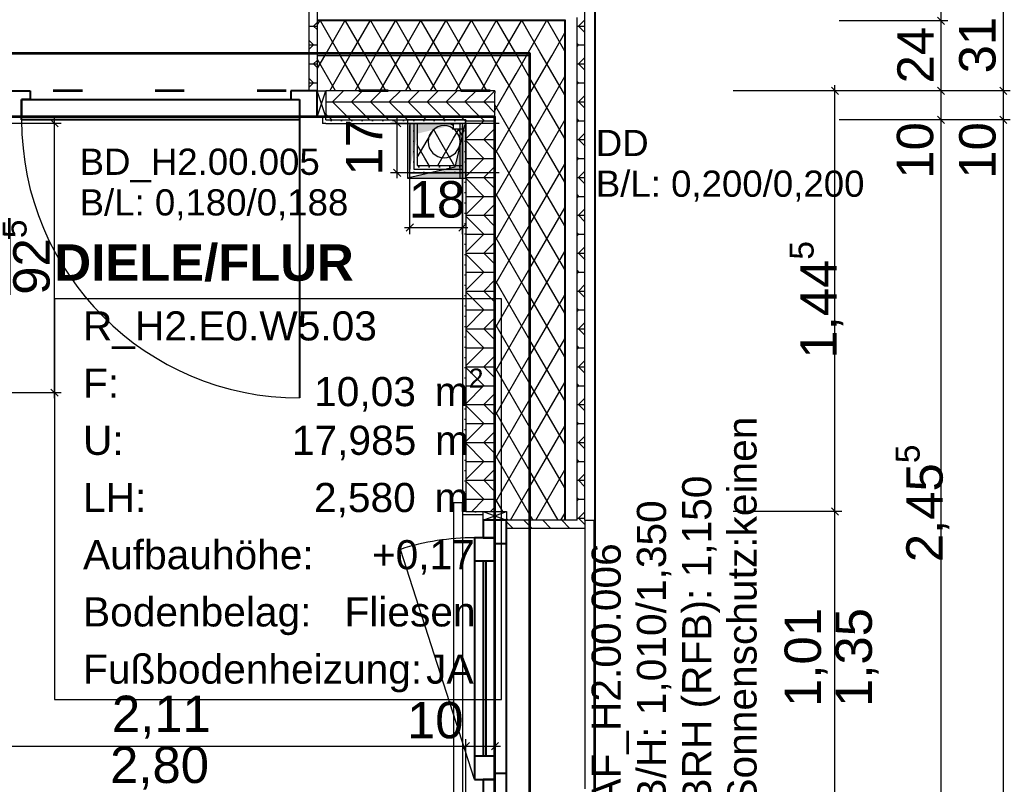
# Model space of a CAD drawing. Extents: x 0 to 42, y 0 to 29.7.
# Drawn here: x 24.408 to 27.809, y 13.254 to 15.879 of the extents above; entities that cross this region are included whole.
import ezdxf
from ezdxf.xclip import XClip

# ---------------------------------------------------------------- set-up
doc = ezdxf.new("R2010")
doc.units = 0
doc.header["$MEASUREMENT"] = 0
doc.header["$XCLIPFRAME"] = 0
for name, pattern in [('Punktlinie_ eng', [0.0125, 0, -0.0125]), ('Strichlinie_ eng', [0.115, 0.075, -0.04]), ('Wipeout_Contour', [50, 0, -50])]:
    doc.linetypes.add(name, pattern=pattern)
for name, color, linetype in [('0_30 - Räume', 7, 'Continuous'), ('0_40 - Durchbrüche', 7, 'Continuous'), ('331 - Tragende Außenwände.Statisch erforderlich', 7, 'Continuous'), ('342 - Nichttragende Innenwände', 7, 'Continuous'), ('351 - Deckenkonstruktionen.Decken', 7, 'Continuous'), ('352 - Deckenbeläge.Fußbodenaufbauten', 7, 'Continuous'), ('412 - Wasseranlagen.Sanitärobjekte', 7, 'Continuous'), ('5_00 - WP Ausbau - Bemaßung', 7, 'Continuous')]:
    doc.layers.add(name, color=color, linetype=linetype)
doc.styles.add('ERSTELLTER_STIL_1', font='arial.ttf')
doc.styles.add('ERSTELLTER_STIL_2', font='arial.ttf')
pattern_1 = [(45, (26.131676, 15.72738), (-0.01767767, 0.01767767), [0, -0.025])]
pattern_2 = [(60, (26.131676, 15.72738), (-0.064952, 0.0375), []), (120, (26.131676, 15.72738), (0.064952, 0.0375), [])]
pattern_3 = [(0, (26.131676, 15.72738), (0, 0.065), []), (45, (26.13168, 15.72738), (-0.13, 0.13), [0.091924, -0.091924]), (45, (26.19668, 15.72738), (-0.13, 0.13), [0.091924, -0.091924]), (45, (26.26168, 15.72738), (-0.13, 0.13), [0.091924, -0.091924]), (45, (26.32668, 15.72738), (-0.13, 0.13), [0.091924, -0.091924]), (315, (26.13168, 15.72738), (0.13, 0.13), [0.091924, -0.091924]), (315, (26.19668, 15.72738), (0.13, 0.13), [0.091924, -0.091924]), (315, (26.26168, 15.72738), (0.13, 0.13), [0.091924, -0.091924]), (315, (26.32668, 15.72738), (0.13, 0.13), [0.091924, -0.091924])]

# ---------------------------------------------------------------- blocks, each defined once
blk = doc.blocks.new('Zeichnung_1_1', base_point=(26.1317, 15.7274))
at = {"layer": '331 - Tragende Außenwände.Statisch erforderlich', "linetype": 'Continuous', "lineweight": 18, "true_color": 0x7e5900}
h = blk.add_hatch(dxfattribs=at)
h.set_pattern_fill('Holz__Sperrholz_2__0001', color=46, style=0, pattern_type=2)
h.set_pattern_definition(pattern_3)
h.paths.add_polyline_path([(25.4289, 15.9444), (25.4019, 15.9444), (25.4019, 15.6354), (25.4289, 15.6354), (25.4289, 15.9174)])
at = {"layer": '331 - Tragende Außenwände.Statisch erforderlich', "linetype": 'Continuous', "lineweight": 18, "true_color": 0x0099e6}
for points in [[(26.2797, 15.8774), (25.4289, 15.8774), (25.4289, 15.8754), (26.2797, 15.8754)], [(26.2797, 15.8754), (26.2817, 15.8754), (26.2817, 15.8774), (26.2797, 15.8774)], [(26.2797, 15.8482), (26.2817, 15.8501), (26.2817, 15.8754), (26.2797, 15.8754)], [(26.2817, 15.8501), (26.2797, 15.8482), (26.2797, 14.1604), (26.2817, 14.1604)]]:
    blk.add_hatch(color=142, dxfattribs=at).paths.add_polyline_path(points)
at = {"layer": '331 - Tragende Außenwände.Statisch erforderlich', "linetype": 'Continuous', "lineweight": 18, "true_color": 0x05000d}
h = blk.add_hatch(dxfattribs=at)
h.set_pattern_fill('Dämmung__weich_0001', color=178, style=0, pattern_type=2)
h.set_pattern_definition(pattern_2)
h.paths.add_polyline_path([(26.1597, 15.8754), (25.4289, 15.8754), (25.4289, 15.7554), (26.1597, 15.7554)])
h = blk.add_hatch(dxfattribs=at)
h.set_pattern_fill('Dämmung__weich_0001', color=178, style=0, pattern_type=2)
h.set_pattern_definition(pattern_2)
h.paths.add_polyline_path([(26.1597, 15.7554), (26.1791, 15.7554), (26.2797, 15.8482), (26.2797, 15.8754), (26.1597, 15.8754)])
h = blk.add_hatch(dxfattribs=at)
h.set_pattern_fill('Dämmung__weich_0001', color=178, style=0, pattern_type=2)
h.set_pattern_definition(pattern_2)
h.paths.add_polyline_path([(26.2797, 15.7554), (26.2797, 15.8482), (26.1791, 15.7554)])
h = blk.add_hatch(dxfattribs=at)
h.set_pattern_fill('Dämmung__weich_0001', color=178, style=0, pattern_type=2)
h.set_pattern_definition(pattern_2)
h.paths.add_polyline_path([(25.4289, 15.7554), (25.4289, 15.6354), (25.4589, 15.6354), (26.0397, 15.6354), (26.0397, 15.7554)])
h = blk.add_hatch(dxfattribs=at)
h.set_pattern_fill('Dämmung__weich_0001', color=178, style=0, pattern_type=2)
h.set_pattern_definition(pattern_2)
h.paths.add_polyline_path([(26.0397, 15.6354), (26.049, 15.6354), (26.1597, 15.7375), (26.1597, 15.7554), (26.0397, 15.7554)])
h = blk.add_hatch(dxfattribs=at)
h.set_pattern_fill('Dämmung__weich_0001', color=178, style=0, pattern_type=2)
h.set_pattern_definition(pattern_2)
h.paths.add_polyline_path([(26.1597, 15.7375), (26.1791, 15.7554), (26.1597, 15.7554)])
h = blk.add_hatch(dxfattribs=at)
h.set_pattern_fill('Dämmung__weich_0001', color=178, style=0, pattern_type=2)
h.set_pattern_definition(pattern_2)
h.paths.add_polyline_path([(26.1597, 15.7375), (26.1597, 14.1604), (26.2797, 14.1604), (26.2797, 15.7554), (26.1791, 15.7554)])
h = blk.add_hatch(dxfattribs=at)
h.set_pattern_fill('Dämmung__weich_0001', color=178, style=0, pattern_type=2)
h.set_pattern_definition(pattern_2)
h.paths.add_polyline_path([(26.1597, 15.6354), (26.1597, 15.7375), (26.049, 15.6354)])
h = blk.add_hatch(dxfattribs=at)
h.set_pattern_fill('Holz__Sperrholz_2__0001', color=178, style=0, pattern_type=2)
h.set_pattern_definition(pattern_3)
h.paths.add_polyline_path([(25.4589, 15.6354), (25.4589, 15.5454), (25.4589, 15.5354), (25.9397, 15.5354), (25.9397, 15.6354)])
h = blk.add_hatch(dxfattribs=at)
h.set_pattern_fill('Holz__Sperrholz_2__0001', color=178, style=0, pattern_type=2)
h.set_pattern_definition(pattern_3)
h.paths.add_polyline_path([(25.9397, 15.5354), (25.9407, 15.5354), (26.0397, 15.6267), (26.0397, 15.6354), (25.9397, 15.6354)])
h = blk.add_hatch(dxfattribs=at)
h.set_pattern_fill('Holz__Sperrholz_2__0001', color=178, style=0, pattern_type=2)
h.set_pattern_definition(pattern_3)
h.paths.add_polyline_path([(26.0397, 15.5354), (26.0397, 15.6267), (25.9407, 15.5354)])
h = blk.add_hatch(dxfattribs=at)
h.set_pattern_fill('Dämmung__weich_0001', color=178, style=0, pattern_type=2)
h.set_pattern_definition(pattern_2)
h.paths.add_polyline_path([(26.0397, 15.6267), (26.049, 15.6354), (26.0397, 15.6354)])
h = blk.add_hatch(dxfattribs=at)
h.set_pattern_fill('Dämmung__weich_0001', color=178, style=0, pattern_type=2)
h.set_pattern_definition(pattern_2)
h.paths.add_polyline_path([(26.049, 15.6354), (26.0397, 15.6267), (26.0397, 14.1904), (26.0797, 14.1904), (26.0797, 14.1604), (26.1597, 14.1604), (26.1597, 15.6354)])
at = {"layer": '331 - Tragende Außenwände.Statisch erforderlich', "linetype": 'Continuous', "lineweight": 18, "true_color": 0x9f9f9f}
h = blk.add_hatch(dxfattribs=at)
h.set_pattern_fill('Gips_0001', color=253, style=0, pattern_type=2)
h.set_pattern_definition(pattern_1)
h.paths.add_polyline_path([(25.4469, 15.5234), (25.4589, 15.5234), (25.4589, 15.5354), (25.4589, 15.5454), (25.4469, 15.5454)])
h = blk.add_hatch(dxfattribs=at)
h.set_pattern_fill('Gips_0001', color=253, style=0, pattern_type=2)
h.set_pattern_definition(pattern_1)
h.paths.add_polyline_path([(25.4589, 15.5354), (25.4589, 15.5234), (25.9277, 15.5234), (25.9277, 15.5354)])
h = blk.add_hatch(dxfattribs=at)
h.set_pattern_fill('Gips_0001', color=253, style=0, pattern_type=2)
h.set_pattern_definition(pattern_1)
h.paths.add_polyline_path([(25.9277, 15.5234), (25.9397, 15.5345), (25.9397, 15.5354), (25.9277, 15.5354)])
h = blk.add_hatch(dxfattribs=at)
h.set_pattern_fill('Gips_0001', color=253, style=0, pattern_type=2)
h.set_pattern_definition(pattern_1)
h.paths.add_polyline_path([(25.9397, 15.5345), (25.9277, 15.5234), (25.9397, 15.5234)])
h = blk.add_hatch(dxfattribs=at)
h.set_pattern_fill('Gips_0001', color=253, style=0, pattern_type=2)
h.set_pattern_definition(pattern_1)
h.paths.add_polyline_path([(25.9277, 15.5234), (25.9277, 14.1904), (25.9397, 14.1904), (25.9397, 15.5234)])
at = {"layer": '331 - Tragende Außenwände.Statisch erforderlich', "linetype": 'Continuous', "lineweight": 18, "true_color": 0x05000d}
h = blk.add_hatch(dxfattribs=at)
h.set_pattern_fill('Holz__Sperrholz_2__0001', color=178, style=0, pattern_type=2)
h.set_pattern_definition(pattern_3)
h.paths.add_polyline_path([(25.9397, 15.5345), (25.9407, 15.5354), (25.9397, 15.5354)])
h = blk.add_hatch(dxfattribs=at)
h.set_pattern_fill('Holz__Sperrholz_2__0001', color=178, style=0, pattern_type=2)
h.set_pattern_definition(pattern_3)
h.paths.add_polyline_path([(25.9397, 14.1904), (25.9997, 14.1904), (26.0397, 14.1904), (26.0397, 15.5354), (25.9407, 15.5354), (25.9397, 15.5345)])
at = {"layer": '331 - Tragende Außenwände.Statisch erforderlich', "linetype": 'Continuous', "lineweight": 18, "true_color": 0x9f9f9f}
h = blk.add_hatch(dxfattribs=at)
h.set_pattern_fill('Gips_0001', color=253, style=0, pattern_type=2)
h.set_pattern_definition(pattern_1)
h.paths.add_polyline_path([(25.9277, 14.1904), (25.9277, 14.1784), (25.9997, 14.1784), (25.9997, 14.1904), (25.9397, 14.1904)])
at = {"layer": '342 - Nichttragende Innenwände', "linetype": 'Continuous', "lineweight": 18, "true_color": 0x9f9f9f}
h = blk.add_hatch(dxfattribs=at)
h.set_pattern_fill('Gips_0001', color=253, style=0, pattern_type=2)
h.set_pattern_definition(pattern_1)
h.paths.add_polyline_path([(25.7607, 15.3664), (25.7607, 15.5234), (25.7477, 15.5234), (25.7477, 15.3664)])
h = blk.add_hatch(dxfattribs=at)
h.set_pattern_fill('Gips_0001', color=253, style=0, pattern_type=2)
h.set_pattern_definition(pattern_1)
h.paths.add_polyline_path([(25.7727, 15.3784), (25.7727, 15.5234), (25.7607, 15.5234), (25.7607, 15.3784)])
at = {"layer": '342 - Nichttragende Innenwände', "linetype": 'Continuous', "lineweight": 18, "true_color": 0xcdcd00}
h = blk.add_hatch(dxfattribs=at)
h.set_pattern_fill('Dämmung__weich_0001', color=52, style=0, pattern_type=2)
h.set_pattern_definition([(330, (26.131676, 15.72738), (0.0375, 0.064952), []), (30, (26.131676, 15.72738), (-0.0375, 0.064952), [])])
h.paths.add_polyline_path([(25.8977, 15.5034), (25.8977, 15.5234), (25.7727, 15.5234), (25.7727, 15.5034)])
h = blk.add_hatch(dxfattribs=at)
h.set_pattern_fill('Dämmung__weich_0001', color=52, style=0, pattern_type=2)
h.set_pattern_definition(pattern_2)
h.paths.add_polyline_path([(25.7727, 15.5034), (25.7727, 15.3784), (25.8977, 15.5034)])
h = blk.add_hatch(dxfattribs=at)
h.set_pattern_fill('Dämmung__weich_0001', color=52, style=0, pattern_type=2)
h.set_pattern_definition(pattern_2)
h.paths.add_polyline_path([(25.8977, 15.5034), (25.7727, 15.3784), (25.8977, 15.3784)])
h = blk.add_hatch(dxfattribs=at)
h.set_pattern_fill('Dämmung__weich_0001', color=52, style=0, pattern_type=2)
h.set_pattern_definition(pattern_2)
h.paths.add_polyline_path([(25.8977, 15.3784), (25.9277, 15.3784), (25.9277, 15.5034), (25.8977, 15.5034)])
at = {"layer": '342 - Nichttragende Innenwände', "linetype": 'Continuous', "lineweight": 18, "true_color": 0x9f9f9f}
h = blk.add_hatch(dxfattribs=at)
h.set_pattern_fill('Gips_0001', color=253, style=0, pattern_type=2)
h.set_pattern_definition(pattern_1)
h.paths.add_polyline_path([(25.7607, 15.3784), (25.7607, 15.3664), (25.7727, 15.3784)])
h = blk.add_hatch(dxfattribs=at)
h.set_pattern_fill('Gips_0001', color=253, style=0, pattern_type=2)
h.set_pattern_definition(pattern_1)
h.paths.add_polyline_path([(25.7727, 15.3784), (25.7607, 15.3664), (25.7727, 15.3664)])
h = blk.add_hatch(dxfattribs=at)
h.set_pattern_fill('Gips_0001', color=253, style=0, pattern_type=2)
h.set_pattern_definition(pattern_1)
h.paths.add_polyline_path([(25.7727, 15.3664), (25.9277, 15.3664), (25.9277, 15.3784), (25.7727, 15.3784)])
h = blk.add_hatch(dxfattribs=at)
h.set_pattern_fill('Gips_0001', color=253, style=0, pattern_type=2)
h.set_pattern_definition(pattern_1)
h.paths.add_polyline_path([(25.7477, 15.3664), (25.7477, 15.3534), (25.7607, 15.3664)])
h = blk.add_hatch(dxfattribs=at)
h.set_pattern_fill('Gips_0001', color=253, style=0, pattern_type=2)
h.set_pattern_definition(pattern_1)
h.paths.add_polyline_path([(25.7607, 15.3664), (25.7477, 15.3534), (25.7607, 15.3534)])
h = blk.add_hatch(dxfattribs=at)
h.set_pattern_fill('Gips_0001', color=253, style=0, pattern_type=2)
h.set_pattern_definition(pattern_1)
h.paths.add_polyline_path([(25.7607, 15.3534), (25.9277, 15.3534), (25.9277, 15.3664), (25.7607, 15.3664)])
at = {"layer": '351 - Deckenkonstruktionen.Decken', "linetype": 'Continuous', "lineweight": 0, "true_color": 0x010003}
blk.add_hatch(color=178, dxfattribs=at).paths.add_polyline_path([(25.7397, 15.3354), (25.9397, 15.3354), (25.9397, 15.5354), (25.9017, 15.3734)])
at = {"layer": '351 - Deckenkonstruktionen.Decken', "linetype": 'Continuous', "lineweight": 0, "true_color": 0x020006}
blk.add_hatch(color=178, dxfattribs=at).paths.add_polyline_path([(25.9197, 15.5234), (25.7397, 15.5234), (25.7397, 15.3354), (25.7746, 15.4884)])
at = {"layer": '0_30 - Räume', "color": 178, "linetype": 'Continuous', "lineweight": 18, "ltscale": 20, "true_color": 0x05000d}
for p, q in [((26.0617, 14.9203), (24.5267, 14.9203)), ((24.5267, 14.9203), (24.5267, 13.5453)), ((26.0617, 13.5453), (26.0617, 14.9203)), ((24.5267, 13.5453), (26.0617, 13.5453))]:
    blk.add_line(p, q, dxfattribs=at)
at = {"layer": '331 - Tragende Außenwände.Statisch erforderlich', "color": 178, "linetype": 'Continuous', "lineweight": 18, "ltscale": 20, "true_color": 0x05000d}
for p, q in [((25.4019, 15.6354), (25.4019, 15.9444)), ((25.4019, 15.6354), (25.4019, 15.9444)), ((25.4289, 15.9174), (25.4289, 15.6354)), ((26.3217, 15.8774), (26.3217, 15.887)), ((26.3217, 15.8774), (26.3217, 15.887)), ((26.2797, 15.8774), (25.4289, 15.8774)), ((26.1597, 15.8754), (25.4289, 15.8754)), ((26.2797, 15.8754), (26.1597, 15.8754)), ((26.2817, 15.8774), (26.2797, 15.8774)), ((26.2797, 15.8482), (26.2797, 15.8754)), ((26.2797, 15.8482), (26.2797, 15.8754)), ((26.2817, 15.8754), (26.2817, 15.8774)), ((26.2817, 15.8754), (26.2817, 15.8774)), ((26.2817, 15.8501), (26.2817, 15.8754)), ((26.2817, 14.1604), (26.2817, 15.8501)), ((26.3217, 14.1604), (26.3217, 15.8774)), ((26.2797, 15.7554), (26.2797, 15.8482)), ((26.2797, 15.7554), (26.2797, 15.8482)), ((26.0397, 15.7554), (25.4289, 15.7554)), ((26.1597, 15.7554), (26.0397, 15.7554)), ((26.1597, 15.7375), (26.1597, 15.7554)), ((26.1597, 15.7375), (26.1597, 15.7554)), ((26.2797, 14.1604), (26.2797, 15.7554)), ((26.1597, 15.6354), (26.1597, 15.7375)), ((25.4289, 15.5454), (25.4589, 15.6354)), ((25.4589, 15.5454), (25.4289, 15.6354)), ((25.9397, 15.6354), (25.4589, 15.6354)), ((26.0397, 15.6354), (25.9397, 15.6354)), ((26.0397, 15.6354), (26.0397, 15.6267)), ((26.0397, 15.6354), (26.0397, 15.6267)), ((26.0397, 15.5354), (26.0397, 15.6267)), ((26.0397, 15.5354), (26.0397, 15.6267)), ((26.1597, 14.1604), (26.1597, 15.6354)), ((25.4469, 15.5454), (25.4469, 15.5234)), ((25.4469, 15.5454), (25.4469, 15.5234)), ((25.4589, 15.5354), (25.4589, 15.5454)), ((25.4589, 15.5234), (25.4469, 15.5234)), ((25.4589, 15.5234), (25.4469, 15.5234)), ((25.4589, 15.5354), (25.9397, 15.5354)), ((25.9397, 15.5354), (25.9397, 15.5345)), ((25.9397, 15.5354), (25.9397, 15.5345)), ((25.9397, 15.5234), (25.9397, 15.5345)), ((25.9397, 15.5234), (25.9397, 15.5345)), ((25.9397, 15.5234), (25.9397, 14.1904)), ((26.0397, 14.1904), (26.0397, 15.5354)), ((25.9277, 14.2204), (25.8977, 14.2204)), ((25.8977, 14.2204), (25.8977, 13.1504)), ((25.9277, 14.1904), (25.9277, 14.2204)), ((25.9277, 14.1904), (25.9277, 14.2204)), ((25.9277, 14.1904), (25.9277, 14.1784)), ((25.9277, 14.1904), (25.9277, 14.1784)), ((25.9397, 14.1904), (25.9997, 14.1904)), ((25.9997, 14.1604), (26.0797, 14.1904)), ((25.9997, 14.1904), (26.0797, 14.1604)), ((25.9997, 14.1784), (25.9277, 14.1784)), ((25.9997, 14.1784), (25.9277, 14.1784)), ((26.3217, 14.1604), (26.0797, 14.1604)), ((25.9697, 13.2704), (25.7148, 14.0603))]:
    blk.add_line(p, q, dxfattribs=at)
at = {"layer": '331 - Tragende Außenwände.Statisch erforderlich', "color": 178, "linetype": 'Continuous', "lineweight": 25, "ltscale": 20, "true_color": 0x05000d}
for p, q in [((24.3539, 15.6354), (24.4439, 15.6354)), ((24.4439, 15.6354), (24.4439, 15.6054)), ((25.4289, 15.6354), (25.3389, 15.6354)), ((25.3389, 15.6354), (25.3389, 15.6054)), ((25.4289, 15.5454), (25.4289, 15.6354)), ((24.4439, 15.6054), (24.4139, 15.6054)), ((24.4139, 15.6054), (24.4139, 15.5454)), ((24.4139, 15.5354), (24.4139, 15.6054)), ((24.4139, 15.6054), (25.3689, 15.6054)), ((25.3389, 15.6054), (25.3689, 15.6054)), ((25.3689, 15.6054), (25.3689, 15.5454)), ((25.3689, 15.6054), (25.3689, 15.5354)), ((24.4139, 15.5454), (24.3539, 15.5454)), ((25.3689, 15.5454), (25.4289, 15.5454)), ((25.3689, 15.5354), (24.4139, 15.5354)), ((25.3689, 15.5354), (25.3689, 14.5804)), ((25.9997, 14.1604), (25.9997, 14.1004)), ((26.0797, 14.1604), (25.9997, 14.1604)), ((26.0797, 14.0804), (26.0797, 14.1604)), ((26.0397, 14.1004), (25.9697, 14.1004)), ((25.9697, 14.1004), (25.9697, 14.0204)), ((25.9997, 14.1004), (26.0397, 14.1004)), ((26.0397, 14.1004), (26.0397, 14.0804)), ((26.0397, 14.0204), (26.0397, 14.1004)), ((26.0397, 14.0804), (26.0797, 14.0804)), ((26.0797, 13.2904), (26.0797, 14.0804)), ((25.9697, 14.0204), (25.9697, 13.3504)), ((25.9697, 14.0204), (26.0397, 14.0204)), ((25.9997, 14.0204), (25.9997, 13.3504)), ((26.0097, 13.3504), (26.0097, 14.0204)), ((26.0397, 13.3504), (26.0397, 14.0204)), ((26.0397, 13.3504), (25.9697, 13.3504)), ((25.9697, 13.3504), (25.9697, 13.2704)), ((26.0397, 13.2704), (26.0397, 13.3504)), ((25.9697, 13.2704), (26.0397, 13.2704)), ((26.0397, 13.2704), (25.9997, 13.2704)), ((25.9997, 13.2704), (25.9997, 13.2104)), ((26.0797, 13.2904), (26.0397, 13.2904)), ((26.0397, 13.2904), (26.0397, 13.2704)), ((26.0797, 13.2104), (26.0797, 13.2904))]:
    blk.add_line(p, q, dxfattribs=at)
at = {"layer": '331 - Tragende Außenwände.Statisch erforderlich', "color": 178, "linetype": 'Strichlinie_ eng', "lineweight": 18, "ltscale": 20, "true_color": 0x05000d}
blk.add_line((25.9277, 14.1784), (25.9277, 13.1924), dxfattribs=at)
at = {"layer": '331 - Tragende Außenwände.Statisch erforderlich', "color": 178, "linetype": 'Continuous', "lineweight": 18, "ltscale": 20, "true_color": 0x05000d, "flags": 128}
for points in [[(25.4289, 15.6354), (25.4589, 15.6354), (25.4589, 15.5454), (25.4289, 15.5454)], [(25.9997, 14.1604), (25.9997, 14.1904), (26.0797, 14.1904), (26.0797, 14.1604)]]:
    blk.add_lwpolyline(points, close=True, dxfattribs=at)
for points in [[(25.4589, 15.5234), (25.9277, 15.5234)], [(25.9277, 15.5234), (25.9277, 14.1904)]]:
    blk.add_lwpolyline(points, dxfattribs=at)
at = {"layer": '331 - Tragende Außenwände.Statisch erforderlich', "color": 178, "linetype": 'Continuous', "lineweight": 18, "ltscale": 20, "true_color": 0x05000d}
for centre, radius, start, end in [((25.3689, 15.5354), 0.955, 180, 270), ((25.9697, 13.2704), 0.83, 90, 107.8848)]:
    blk.add_arc(centre, radius, start, end, dxfattribs=at)
at = {"layer": '342 - Nichttragende Innenwände', "color": 178, "linetype": 'Continuous', "lineweight": 18, "ltscale": 20, "true_color": 0x05000d}
for p, q in [((25.7607, 15.5234), (25.7607, 15.3784)), ((25.7727, 15.5234), (25.7727, 15.5034)), ((25.7727, 15.5034), (25.7727, 15.3784)), ((25.7727, 15.5034), (25.7727, 15.3784)), ((25.7607, 15.3784), (25.7607, 15.3664)), ((25.7727, 15.3784), (25.8977, 15.3784)), ((25.8977, 15.3784), (25.9277, 15.3784)), ((25.7607, 15.3664), (25.7727, 15.3664)), ((25.7727, 15.3664), (25.9277, 15.3664))]:
    blk.add_line(p, q, dxfattribs=at)
at = {"layer": '342 - Nichttragende Innenwände', "color": 178, "linetype": 'Continuous', "lineweight": 18, "ltscale": 20, "true_color": 0x05000d, "flags": 128}
for points in [[(25.7477, 15.5234), (25.7607, 15.5234)], [(25.7477, 15.5234), (25.7477, 15.3664)], [(25.7607, 15.5234), (25.7727, 15.5234)], [(25.7727, 15.5234), (25.8977, 15.5234)], [(25.8977, 15.5034), (25.8977, 15.5234)], [(25.9277, 15.5034), (25.8977, 15.5034)], [(25.9277, 15.3784), (25.9277, 15.5034)], [(25.9277, 15.3664), (25.9277, 15.3784)], [(25.7477, 15.3534), (25.7477, 15.3664)], [(25.7477, 15.3534), (25.9277, 15.3534)], [(25.9277, 15.3534), (25.9277, 15.3664)]]:
    blk.add_lwpolyline(points, dxfattribs=at)
at = {"layer": '351 - Deckenkonstruktionen.Decken', "color": 8, "linetype": 'Strichlinie_ eng', "lineweight": 18, "ltscale": 20}
for p, q in [((25.9397, 15.5354), (25.9017, 15.3734)), ((25.9017, 15.3734), (25.7397, 15.3354))]:
    blk.add_line(p, q, dxfattribs=at)
at = {"layer": '351 - Deckenkonstruktionen.Decken', "color": 178, "linetype": 'Continuous', "lineweight": 35, "ltscale": 20, "true_color": 0x05000d, "flags": 128}
blk.add_lwpolyline([(18.8187, 15.7634), (18.8187, 8.4285), (26.1597, 8.4285), (26.1597, 15.7634), (24.2441, 15.7634), (20.9388, 15.7634), (20.0288, 15.7634)], close=True, dxfattribs=at)
at = {"layer": '351 - Deckenkonstruktionen.Decken', "color": 178, "linetype": 'Punktlinie_ eng', "lineweight": 35, "ltscale": 20, "true_color": 0x05000d, "flags": 128}
blk.add_lwpolyline([(18.8687, 8.4735), (26.0397, 8.4735), (26.0397, 15.6354), (23.5087, 15.6354), (19.9541, 15.6354), (18.8687, 15.6354)], close=True, dxfattribs=at)
at = {"layer": '351 - Deckenkonstruktionen.Decken', "color": 178, "linetype": 'Strichlinie_ eng', "lineweight": 18, "ltscale": 20, "true_color": 0x05000d, "flags": 128}
for points in [[(25.9397, 15.5354), (25.7397, 15.5354)], [(25.7397, 15.5354), (25.7397, 15.3354)], [(25.9397, 15.3354), (25.9397, 15.5354)], [(25.7397, 15.3354), (25.9397, 15.3354)]]:
    blk.add_lwpolyline(points, dxfattribs=at)
at = {"layer": '351 - Deckenkonstruktionen.Decken', "color": 178, "linetype": 'Continuous', "lineweight": 18, "ltscale": 20, "true_color": 0x05000d, "flags": 128}
for points in [[(25.9197, 15.5234), (25.7397, 15.5234)], [(25.7397, 15.5234), (25.7397, 15.3354)], [(25.9197, 15.3354), (25.9197, 15.5234)], [(25.7397, 15.3354), (25.9197, 15.3354)]]:
    blk.add_lwpolyline(points, dxfattribs=at)
at = {"layer": '352 - Deckenbeläge.Fußbodenaufbauten', "color": 178, "linetype": 'Continuous', "lineweight": 35, "ltscale": 20, "true_color": 0x05000d, "flags": 128}
blk.add_lwpolyline([(20.0332, 14.5), (19.939, 14.5), (19.939, 12.9697), (26.0397, 12.9697), (26.0397, 15.5454), (24.3366, 15.5454), (24.3366, 15.5195), (24.3716, 15.5195), (24.3716, 14.6057), (24.2441, 14.6057), (24.2441, 14.5754), (20.9455, 14.5754), (20.9455, 14.2361), (20.0332, 14.2361)], close=True, dxfattribs=at)
at = {"layer": '412 - Wasseranlagen.Sanitärobjekte', "color": 178, "linetype": 'Continuous', "lineweight": 18, "ltscale": 20, "true_color": 0x05000d, "flags": 128}
blk.add_lwpolyline([(25.8647, 15.5154, 1), (25.8647, 15.4054, 1)], format="xyb", close=True, dxfattribs=at)
at = {"layer": '5_00 - WP Ausbau - Bemaßung', "color": 178, "linetype": 'Continuous', "lineweight": 18, "ltscale": 20, "true_color": 0x05000d}
for p, q in [((27.5715, 15.8754), (27.5715, 15.9444)), ((27.7856, 15.6354), (27.7856, 15.9444)), ((27.559, 15.8879), (27.584, 15.8629)), ((27.595, 15.8754), (27.2215, 15.8754)), ((27.5715, 15.6354), (27.5715, 15.8754)), ((27.2199, 15.6229), (27.1949, 15.6479)), ((27.2074, 15.6354), (27.2074, 15.6541)), ((27.559, 15.6479), (27.584, 15.6229)), ((27.7731, 15.6479), (27.7981, 15.6229)), ((27.2308, 15.6354), (26.8574, 15.6354)), ((27.2074, 14.1904), (27.2074, 15.6354)), ((27.595, 15.6354), (27.2215, 15.6354)), ((27.8091, 15.6354), (27.4356, 15.6354)), ((27.5715, 15.5354), (27.5715, 15.6354)), ((27.7856, 15.5354), (27.7856, 15.6354)), ((27.559, 15.5479), (27.584, 15.5229)), ((27.7731, 15.5479), (27.7981, 15.5229)), ((24.5502, 15.5234), (24.1767, 15.5234)), ((24.5392, 15.5109), (24.5142, 15.5359)), ((24.5267, 15.5234), (24.5267, 15.5421)), ((24.5267, 14.5984), (24.5267, 15.5234)), ((26.0539, 15.5234), (25.6804, 15.5234)), ((25.7164, 15.5109), (25.6914, 15.5359)), ((25.7039, 15.5234), (25.7039, 15.5421)), ((25.7039, 15.3534), (25.7039, 15.5234)), ((25.7477, 15.1425), (25.7477, 15.5159)), ((25.9277, 15.1425), (25.9277, 15.5159)), ((27.595, 15.5354), (27.2215, 15.5354)), ((27.8091, 15.5354), (27.4356, 15.5354)), ((27.5715, 13.0822), (27.5715, 15.5354)), ((27.7856, 8.5735), (27.7856, 15.5354)), ((26.0539, 15.3534), (25.6804, 15.3534)), ((25.6914, 15.3659), (25.7164, 15.3409)), ((25.7039, 15.3346), (25.7039, 15.3534)), ((25.7602, 15.1784), (25.7352, 15.1534)), ((25.9152, 15.1534), (25.9402, 15.1784)), ((25.7289, 15.1659), (25.7477, 15.1659)), ((25.7477, 15.1659), (25.9277, 15.1659)), ((25.9277, 15.1659), (25.9464, 15.1659)), ((24.5502, 14.5984), (24.1767, 14.5984)), ((24.5142, 14.6109), (24.5392, 14.5859)), ((24.5267, 14.5796), (24.5267, 14.5984)), ((27.2308, 14.1904), (26.8574, 14.1904)), ((27.1949, 14.2029), (27.2199, 14.1779)), ((27.2074, 13.1804), (27.2074, 14.1904)), ((25.9397, 13.0347), (25.9397, 13.4081)), ((26.0397, 13.0347), (26.0397, 13.4081)), ((23.8285, 13.3847), (25.9397, 13.3847)), ((25.9522, 13.3972), (25.9272, 13.3722)), ((25.9397, 13.3847), (26.0397, 13.3847)), ((26.0272, 13.3722), (26.0522, 13.3972)), ((26.0397, 13.3847), (26.0584, 13.3847))]:
    blk.add_line(p, q, dxfattribs=at)
at = {"layer": '0_30 - Räume', "color": 178, "linetype": 'Continuous', "lineweight": 18, "true_color": 0x05000d, "attachment_point": 1}
for s, insert, char_height, style in [('\\A1;{\\pqj;\\pt0;\\fArial|b1|i0|c0|p38;DIELE/FLUR}', (24.5267, 15.1078), 0.125, 'ERSTELLTER_STIL_2'), ('\\A1;{\\pql;\\pt0;\\fArial|b0|i0|c0|p38;R_H2.E0.W5.03}', (24.6249, 14.8778), 0.1, 'ERSTELLTER_STIL_1'), ('\\A1;{\\pqj;\\pt0;\\fArial|b0|i0|c0|p38;F: }', (24.6249, 14.6813), 0.1, 'ERSTELLTER_STIL_1'), ('\\A1;{\\pql;\\pt0,0.05;\\fArial|b0|i0|c0|p38;10,03\\fArial|b0|i0|c0|p38;\\A1{\\H.66x;\\S^  ;}\\fArial|b0|i0|c0|p38; m\\fArial|b0|i0|c0|p38;\\A1{\\H.66x;\\S2^  ;}}', (25.4187, 14.6813), 0.1, 'ERSTELLTER_STIL_1'), ('\\A1;{\\pqj;\\pt0;\\fArial|b0|i0|c0|p38;U: }', (24.6249, 14.4849), 0.1, 'ERSTELLTER_STIL_1'), ('\\A1;{\\pql;\\pt0,0.05;\\fArial|b0|i0|c0|p38;17,985\\fArial|b0|i0|c0|p38;\\A1{\\H.66x;\\S^  ;}\\fArial|b0|i0|c0|p38; m\\fArial|b0|i0|c0|p38;\\A1{\\H.66x;\\S^  ;}}', (25.3423, 14.4849), 0.1, 'ERSTELLTER_STIL_1'), ('\\A1;{\\pqj;\\pt0;\\fArial|b0|i0|c0|p38;LH: }', (24.6249, 14.2885), 0.1, 'ERSTELLTER_STIL_1'), ('\\A1;{\\pql;\\pt0,0.05;\\fArial|b0|i0|c0|p38;2,580\\fArial|b0|i0|c0|p38;\\A1{\\H.66x;\\S^  ;}\\fArial|b0|i0|c0|p38; m\\fArial|b0|i0|c0|p38;\\A1{\\H.66x;\\S^  ;}}', (25.4182, 14.2885), 0.1, 'ERSTELLTER_STIL_1'), ('\\A1;{\\pqj;\\pt0;\\fArial|b0|i0|c0|p38;Aufbauhöhe: }', (24.6249, 14.092), 0.1, 'ERSTELLTER_STIL_1'), ('\\A1;{\\pql;\\pt0,0.05;\\fArial|b0|i0|c0|p38;+0,17\\fArial|b0|i0|c0|p38;\\A1{\\H.66x;\\S^  ;}\\fArial|b0|i0|c0|p38;\\fArial|b0|i0|c0|p38;\\A1{\\H.66x;\\S^  ;}}', (25.6169, 14.092), 0.1, 'ERSTELLTER_STIL_1'), ('\\A1;{\\pqj;\\pt0;\\fArial|b0|i0|c0|p38;Bodenbelag: }', (24.6249, 13.8956), 0.1, 'ERSTELLTER_STIL_1'), ('\\A1;{\\pqj;\\pt0;\\fArial|b0|i0|c0|p38;Fliesen}', (25.5228, 13.8956), 0.1, 'ERSTELLTER_STIL_1'), ('\\A1;{\\pqj;\\pt0;\\fArial|b0|i0|c0|p38;Fußbodenheizung: }', (24.6249, 13.6992), 0.1, 'ERSTELLTER_STIL_1'), ('\\A1;{\\pqj;\\pt0;\\fArial|b0|i0|c0|p38;JA}', (25.8034, 13.6992), 0.1, 'ERSTELLTER_STIL_1')]:
    blk.add_mtext(s, dxfattribs=dict(at, insert=insert, char_height=char_height, style=style))
at = {"layer": '0_40 - Durchbrüche', "color": 178, "linetype": 'Continuous', "lineweight": 18, "true_color": 0x05000d, "insert": (24.6133, 15.4365), "char_height": 0.09, "attachment_point": 1, "line_spacing_factor": 0.930054, "style": 'ERSTELLTER_STIL_1'}
blk.add_mtext('\\A1;{\\pql;\\fArial|b0|i0|c0|p38;BD_H2.00.005\\P\\pql;\\fArial|b0|i0|c0|p38;B/L: \\fArial|b0|i0|c0|p38;0,180\\fArial|b0|i0|c0|p38;/\\fArial|b0|i0|c0|p38;0,188}', dxfattribs=at)
at = {"layer": '5_00 - WP Ausbau - Bemaßung', "color": 178, "linetype": 'Continuous', "lineweight": 18, "true_color": 0x05000d, "char_height": 0.125, "attachment_point": 7, "rotation": 90, "style": 'ERSTELLTER_STIL_1'}
for s, insert, width in [('\\A1;{\\pql;\\fArial|b0|i0|c0|p38;31}', (27.7606, 15.695), 0.189715), ('\\A1;{\\pql;\\fArial|b0|i0|c0|p38;24}', (27.5465, 15.6605), 0.189715), ('\\A1;{\\pql;\\fArial|b0|i0|c0|p38;17}', (25.6528, 15.3436), 0.189715), ('\\A1;{\\pql;\\fArial|b0|i0|c0|p38;10}', (27.5465, 15.3332), 0.189715), ('\\A1;{\\pql;\\fArial|b0|i0|c0|p38;10}', (27.7606, 15.3332), 0.189715), ('\\A1;{\\pql;\\fArial|b0|i0|c0|p38;1,01}', (27.1824, 13.5191), 0.332572), ('\\A1;{\\pql;\\fArial|b0|i0|c0|p38;1,35}', (27.3574, 13.5191), 0.332572)]:
    blk.add_mtext(s, dxfattribs=dict(at, insert=insert, width=width))
at = {"layer": '5_00 - WP Ausbau - Bemaßung', "color": 178, "linetype": 'Continuous', "lineweight": 18, "true_color": 0x05000d, "char_height": 0.125, "attachment_point": 7, "style": 'ERSTELLTER_STIL_1'}
for s, insert, width in [('\\A1;{\\pql;\\fArial|b0|i0|c0|p38;18}', (25.7432, 15.1982), 0.189715), ('\\A1;{\\pql;\\fArial|b0|i0|c0|p38;2,11}', (24.7241, 13.4097), 0.320001), ('\\A1;{\\pql;\\fArial|b0|i0|c0|p38;10}', (25.7375, 13.4097), 0.189715), ('\\A1;{\\pql;\\fArial|b0|i0|c0|p38;2,80}', (24.7178, 13.2347), 0.332572)]:
    blk.add_mtext(s, dxfattribs=dict(at, insert=insert, width=width))
at = {"layer": '5_00 - WP Ausbau - Bemaßung', "color": 178, "linetype": 'Continuous', "lineweight": 18, "true_color": 0x05000d, "char_height": 0.125, "attachment_point": 7, "rotation": 90, "style": 'ERSTELLTER_STIL_1'}
for s, insert in [('\\A1;{\\pql;\\fArial|b0|i0|c0|p38;92\\fArial|b0|i0|c0|p38;\\A1{\\H.66x;\\S5^  ;}}', (24.5466, 14.9347)), ('\\A1;{\\pql;\\fArial|b0|i0|c0|p38;1,44\\fArial|b0|i0|c0|p38;\\A1{\\H.66x;\\S5^  ;}}', (27.2495, 14.7153)), ('\\A1;{\\pql;\\fArial|b0|i0|c0|p38;2,45\\fArial|b0|i0|c0|p38;\\A1{\\H.66x;\\S5^  ;}}', (27.6137, 14.0163))]:
    blk.add_mtext(s, dxfattribs=dict(at, insert=insert))
at = {"color": 254, "linetype": 'Wipeout_Contour', "lineweight": 0, "ltscale": 116.737841}
blk.add_wipeout([(26.3838, 8.1645), (26.3838, 15.9444), (26.3487, 15.9119), (26.3487, 8.1969)], dxfattribs=at).dxf.layer = '331 - Tragende Außenwände.Statisch erforderlich'
at = {"layer": '331 - Tragende Außenwände.Statisch erforderlich', "linetype": 'Continuous', "lineweight": 18, "true_color": 0x7e5900}
h = blk.add_hatch(dxfattribs=at)
h.set_pattern_fill('Holz__Sperrholz_2__0001', color=46, style=0, pattern_type=2)
h.set_pattern_definition(pattern_3)
h.paths.add_polyline_path([(26.3217, 14.1604), (26.3487, 14.1604), (26.3487, 15.9119), (26.3217, 15.887)])
h = blk.add_hatch(dxfattribs=at)
h.set_pattern_fill('Holz__Sperrholz_2__0001', color=46, style=0, pattern_type=2)
h.set_pattern_definition(pattern_3)
h.paths.add_polyline_path([(26.3487, 14.1334), (26.3487, 14.1604), (26.3217, 14.1604), (26.0797, 14.1604), (26.0797, 14.1334)])
at = {"layer": '331 - Tragende Außenwände.Statisch erforderlich', "color": 178, "linetype": 'Continuous', "lineweight": 18, "ltscale": 20, "true_color": 0x05000d}
for p, q in [((26.3487, 14.1604), (26.3487, 15.9119)), ((26.3487, 14.1604), (26.3487, 14.1334)), ((26.3487, 14.1604), (26.3787, 14.1604)), ((26.3487, 14.1604), (26.3487, 14.1334)), ((26.3787, 14.1604), (26.3787, 13.2104)), ((26.0797, 14.1334), (26.3487, 14.1334)), ((26.0797, 14.1334), (26.3487, 14.1334))]:
    blk.add_line(p, q, dxfattribs=at)
at = {"layer": '331 - Tragende Außenwände.Statisch erforderlich', "color": 178, "linetype": 'Strichlinie_ eng', "lineweight": 18, "ltscale": 20, "true_color": 0x05000d}
blk.add_line((26.3487, 14.1334), (26.3487, 13.2374), dxfattribs=at)
at = {"layer": '331 - Tragende Außenwände.Statisch erforderlich', "color": 178, "linetype": 'Continuous', "lineweight": 25, "ltscale": 20, "true_color": 0x05000d, "flags": 128}
blk.add_lwpolyline([(26.3838, 8.1645), (26.3838, 15.9444)], dxfattribs=at)
at = {"layer": '0_40 - Durchbrüche', "color": 178, "linetype": 'Continuous', "lineweight": 18, "true_color": 0x05000d, "insert": (26.3859, 15.501), "char_height": 0.09, "attachment_point": 1, "line_spacing_factor": 0.932261, "style": 'ERSTELLTER_STIL_1'}
blk.add_mtext('\\A1;{\\pql;\\fArial|b0|i0|c0|p38;DD\\P\\pql;\\fArial|b0|i0|c0|p38;B/L: \\fArial|b0|i0|c0|p38;0,200\\fArial|b0|i0|c0|p38;/\\fArial|b0|i0|c0|p38;0,200}', dxfattribs=at)
at = {"layer": '331 - Tragende Außenwände.Statisch erforderlich', "color": 178, "linetype": 'Continuous', "lineweight": 18, "true_color": 0x05000d, "insert": (26.3715, 13.1804), "char_height": 0.1, "attachment_point": 1, "rotation": 90, "line_spacing_factor": 0.932867, "style": 'ERSTELLTER_STIL_1'}
blk.add_mtext('\\A1;{\\pql;\\fArial|b0|i0|c0|p38;AF_H2.00.006\\P\\pql;\\fArial|b0|i0|c0|p38;B/H: \\fArial|b0|i0|c0|p38;1,010\\fArial|b0|i0|c0|p38;/\\fArial|b0|i0|c0|p38;1,350\\fArial|b0|i0|c0|p38; \\P\\pql;\\fArial|b0|i0|c0|p38;BRH\\fArial|b0|i0|c0|p38; (RFB)\\fArial|b0|i0|c0|p38;: \\fArial|b0|i0|c0|p38;1,150\\P\\pql;\\fArial|b0|i0|c0|p38;Sonnenschutz:\\fArial|b0|i0|c0|p38;keinen}', dxfattribs=at)

msp = doc.modelspace()

# ---------------------------------------------------------------- block references
at = {"color": 178, "linetype": 'Continuous', "lineweight": 25, "ltscale": 20, "true_color": 0x05000d}
ref = msp.add_blockref('Zeichnung_1_1', (26.1317, 15.7274), dxfattribs=at)
XClip(ref).set_block_clipping_path([(4.1980274282, 3.0257570699), (31.7992466844, 24.1343286538)])

doc.saveas('drawing.dxf')
